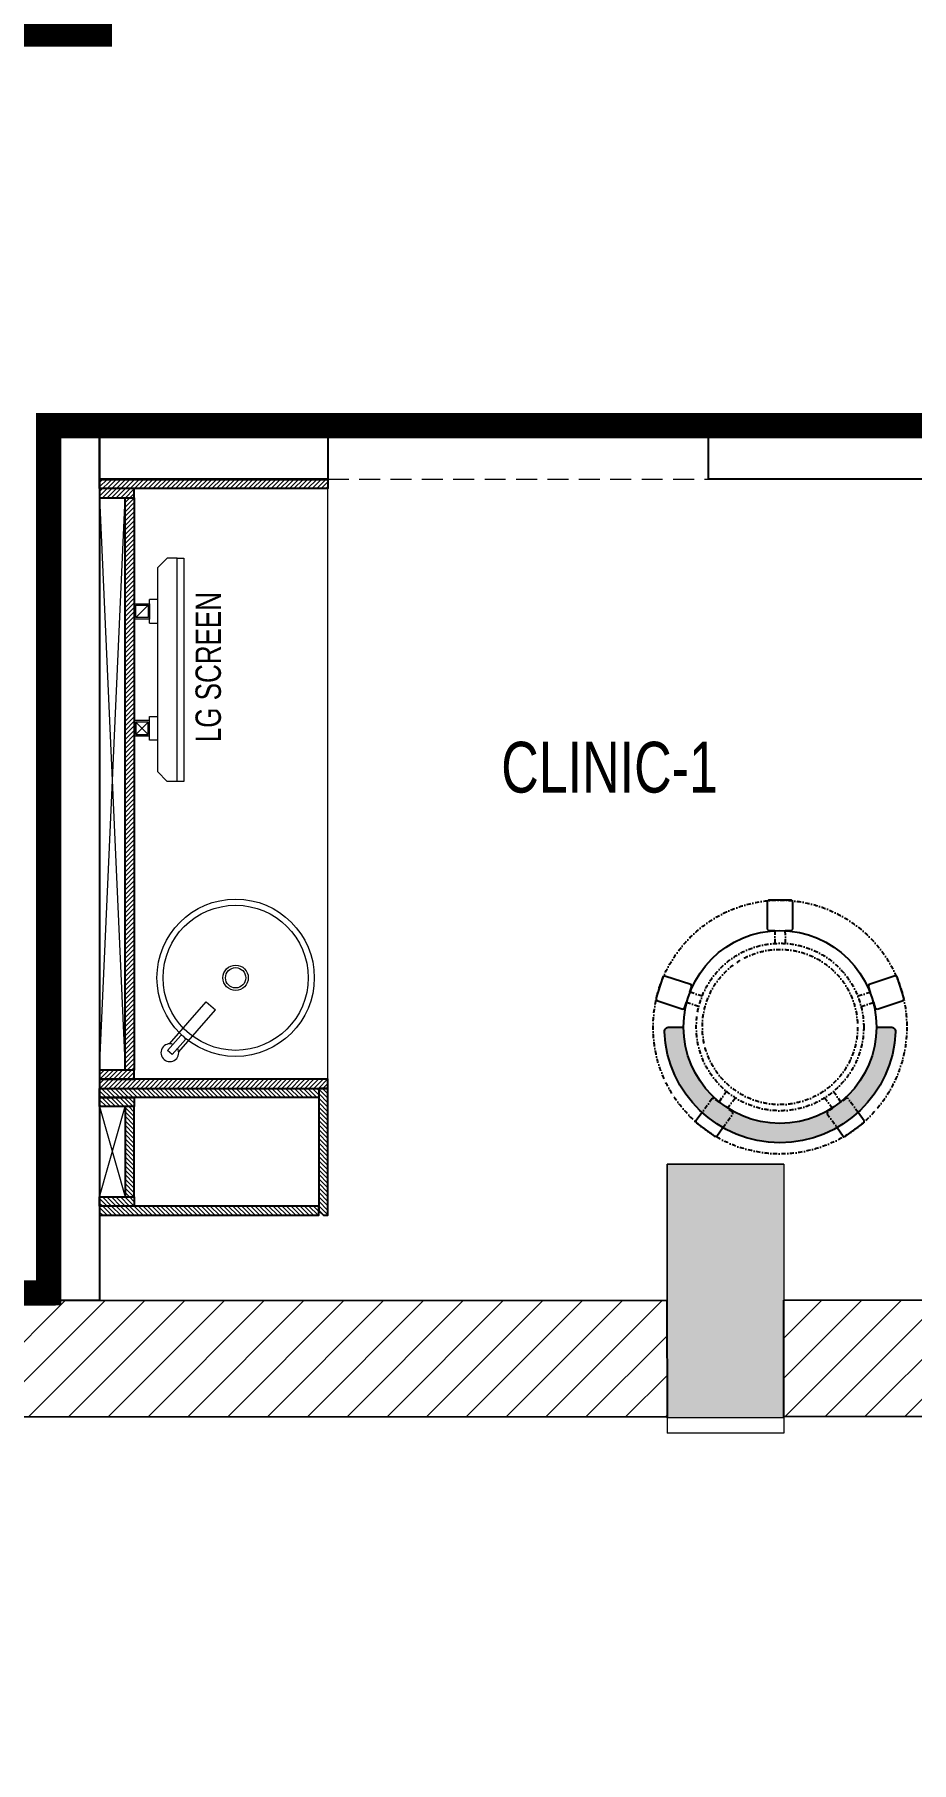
# Model space of a CAD drawing. Header units: feet. Extents: x 9100201 to 9130972, y -7060626 to -7048050.
# Drawn here: x 9119186 to 9120914, y -7054217 to -7050812 of the extents above; entities that cross this region are included whole.
import ezdxf

# ---------------------------------------------------------------- set-up
doc = ezdxf.new("R2010")
doc.units = ezdxf.units.FT
doc.header["$LTSCALE"] = 33
doc.header["$MEASUREMENT"] = 0
for name, pattern in [('a_p6_plan_L18$0$HIDDEN', [0.375, 0.25, -0.125]), ('ACAD_ISO03W100', [30, 12, -18]), ('DASHDOT2', [0.5, 0.25, -0.125, 0, -0.125])]:
    doc.linetypes.add(name, pattern=pattern)
for name, color, linetype, lineweight in [('A-COL', 243, 'Continuous', 9), ('column hatch', 5, 'Continuous', 0), ('Floor-Unit', 1, 'Continuous', 13), ('HATCH', 9, 'Continuous', 9), ('LENS-DIM', 252, 'Continuous', 5), ('LENS-FURNITURE', 13, 'Continuous', 9), ('LENS-PARTITION', 21, 'Continuous', 25), ('LENS-TEXT', 31, 'Continuous', 5), ('LENS_CURTAIN', 5, 'a_p6_plan_L18$0$HIDDEN', 9), ('LK-FF&E WALL', 1, 'Continuous', 9), ('LK-IT', 3, 'Continuous', 18), ('LK-TILES FINISH', 251, 'Continuous', 5), ('LN-ELEVATION-1', 81, 'Continuous', 25), ('LN-ELEVATION-2', 103, 'Continuous', 20), ('LN-ELEVATION-3', 125, 'Continuous', 18), ('LN-HATCH', 251, 'Continuous', 0), ('TV', 92, 'Continuous', 18)]:
    doc.layers.add(name, color=color, linetype=linetype, lineweight=lineweight)
doc.layers.add('A-WALL', color=1, linetype='Continuous')
doc.styles.add('LK TXT', font='GILC____.TTF', dxfattribs={"height": 100})
doc.styles.get("Standard").update_dxf_attribs({"font": 'GILC____.TTF'})
pattern_1 = [(44.99999999999998, (35858.5, -100655.3575484328), (-4.419417382415918, 4.419417382415923), [])]

# ---------------------------------------------------------------- blocks, each defined once
blk = doc.blocks.new('A$C79009803')
at = {"layer": 'column hatch'}
h = blk.add_hatch(color=8, dxfattribs=at)
h.dxf.hatch_style = 1
h.paths.add_polyline_path([(11711.09510586411, -1078.51834539324), (11481.02718005329, -1078.361844743602), (11481.36735261976, -578.2821589615195), (11711.43527843058, -578.438659613952)])
h.paths.add_polyline_path([(11714.48138595559, 3899.57234184444), (11484.41346014477, 3899.728842495009), (11484.75363271124, 4399.808528277091), (11714.82155852206, 4399.652027623727)])
h.paths.add_polyline_path([(7333.187842255458, 3902.552658608183), (7103.119916444645, 3902.709159257822), (7103.460089012981, 4402.788845040835), (7333.528014823794, 4402.632344387471)])
h.paths.add_polyline_path([(7329.801562163979, -1075.538028630428), (7099.733636353164, -1075.381527979858), (7100.073808919638, -575.3018421968445), (7330.141734730452, -575.4583428502082)])
h.paths.add_polyline_path([(4348.921479921788, -1073.510324532166), (4118.853554110974, -1073.353823881596), (4119.193726677447, -573.2741380985826), (4349.261652488261, -573.4306387510151)])
h.paths.add_polyline_path([(4352.307760013267, 3904.580362706445), (4122.239834202453, 3904.736863356084), (4122.580006768926, 4404.816549139098), (4352.647932579741, 4404.660048486665)])
h.paths.add_polyline_path([(1411.439490955323, 3906.58084930107), (1181.371565144509, 3906.73734995164), (1181.711737710982, 4406.817035734653), (1411.779663521796, 4406.660535081289)])
h.paths.add_polyline_path([(1408.053210858255, -1071.509837934747), (1177.985285047442, -1071.353337284177), (1178.325457613915, -571.2736515011638), (1408.393383424729, -571.4301521545276)])
h.paths.add_polyline_path([(-1539.431731399148, -1069.437623154372), (-1769.499657209962, -1069.281122503802), (-1769.159484643489, -569.2014367207884), (-1539.091558832675, -569.3579373741522)])
h.paths.add_polyline_path([(-1539.431731399148, 3908.588140272536), (-1769.499657209962, 3908.744640923106), (-1769.159484643489, 4408.824326705188), (-1539.091558832675, 4408.667826052755)])
h.paths.add_polyline_path([(-4880.418132303283, 3910.860801914707), (-5110.486058114097, 3911.017302565277), (-5110.145885545761, 4411.096988347359), (-4880.077959734947, 4410.940487693995)])
h.paths.add_polyline_path([(-4381.387364318594, -1422.910344894975), (-4456.70858814381, -1640.299369964748), (-4929.229192508384, -1476.579834479838), (-4853.907968683168, -1259.190809410997)])
h.paths.add_polyline_path([(-11371.04334876872, -86.61147499643266), (-11555.88992330059, 66.46283337660134), (-10803.27457380108, 975.291824825108), (-10618.42799926921, 822.217516452074)])
h.paths.add_polyline_path([(-14668.51907497085, -4068.514768034219), (-14853.36564950272, -3915.440459661186), (-14087.99410763755, -2991.207587002777), (-13903.14753310568, -3144.281895375811)])
h.paths.add_polyline_path([(-14627.21998619661, -7906.951218631118), (-14812.06656072847, -7753.876910258084), (-14537.80842489377, -7422.693464222364), (-14352.9618503619, -7575.767772594467)])
h.paths.add_polyline_path([(-18663.03686347417, -4564.82881915383), (-18847.88343800418, -4411.754510780796), (-18573.62530216947, -4080.571064745075), (-18388.7787276376, -4233.64537311811)])
at = {"layer": 'LN-HATCH'}
h = blk.add_hatch(dxfattribs=at)
h.set_pattern_fill('ANSI31', color=256, scale=444, angle=180)
h.set_pattern_definition([(225, (-11307537.07698906, 5495392.02892255), (39.24442635585339, -39.2444263558534), [])])
h.paths.add_polyline_path([(11481.03328997269, -840.3799810241908), (7329.961525304243, -840.3799810241908), (7329.961525304243, -1069.379803722724), (11481.03328997269, -1069.379803722724)])
h.paths.add_polyline_path([(7099.737718945369, -839.3798037227243), (4349.080744098872, -839.3798037227243), (4349.080744098872, -1069.379803722724), (7099.737718945369, -1069.379803722724)])
h.paths.add_polyline_path([(1177.986627522856, -839.3798037227243), (-1539.275237621739, -839.3798037227243), (-1539.275237621739, -1069.379803722724), (1177.986627522856, -1069.379803722724)])
h.paths.add_polyline_path([(4118.856257384643, -839.3798037227243), (1408.213174002245, -839.3798037227243), (1408.213174002245, -1069.379803722724), (4118.856257384643, -1069.379803722724)])
h.paths.add_polyline_path([(-13155.4447384607, -6035.620777430944), (-14429.98125641048, -7511.986810773611), (-14352.96185035631, -7575.767772594467), (-13076.15620971843, -6101.280834857374)])
h.paths.add_polyline_path([(-18485.04159512557, -4153.928603137843), (-16921.39796889014, -2202.870898738503), (-17009.98167591356, -2129.513360358775), (-18573.62530216388, -4080.571064745075)])
at = {"layer": 'A-COL'}
for p, q in [((1178.325457619503, -571.2736515030265), (1177.965038765222, -1101.116927850991)), ((1408.393383430317, -571.4301521545276), (1178.325457619503, -571.2736515030265)), ((1408.393383430317, -571.4301521545276), (1408.032964576036, -1101.273428503424)), ((1408.032964576036, -1101.273428503424), (1177.965038765222, -1101.116927850991))]:
    blk.add_line(p, q, dxfattribs=at)
blk.add_lwpolyline([(1408.053210863843, -1071.509837934747), (1177.985285053029, -1071.353337284177), (1178.325457619503, -571.2736515011638), (1408.393383430317, -571.4301521545276)], close=True, dxfattribs=at)
at = {"layer": 'A-WALL'}
for points in [[(-1539.275237621739, -839.3798037227243), (1177.986627522856, -839.3798037227243), (1177.986627522856, -1069.379803722724), (-1539.275237621739, -1069.379803722724)], [(1408.213174002245, -839.3798037227243), (4118.856257384643, -839.3798037227243), (4118.856257384643, -1069.379803722724), (1408.213174002245, -1069.379803722724)]]:
    blk.add_lwpolyline(points, close=True, dxfattribs=at)
blk = doc.blocks.new('A$Ce45749d8')
at = {"layer": 'LENS-DIM', "color": 5, "linetype": 'ACAD_ISO03W100', "ltscale": 0.1, "elevation": -0.0065522596084542}
blk.add_lwpolyline([(7372.210352884606, -303.438525675796), (10089.62867247127, -303.438525675796), (10089.81104812212, -35.33237345423549), (10319.87897393293, -35.48887410759926), (10319.6967047397, -303.438525675796), (13030.49910775386, -302.2544982247055), (13030.67931718565, -37.33286004979163), (13260.66455385275, -37.41220794431865), (13260.66455385275, 4440.519445619545), (13033.72542471066, 4440.678141403012), (13033.90914286673, 4710.757880401797), (10323.1087996196, 4712.601866343058), (10322.92508146353, 4442.522127347998), (10092.85715565271, 4442.678627998568), (10093.04087380878, 4712.75836699549), (7372.237577265129, 4714.609157313592)], dxfattribs=at)
at = {"layer": 'LENS-DIM', "color": 2}
blk.add_blockref('A$C79009803', (8911.48559050262, 535.9412780469283, -0.0065522596084542), dxfattribs=at)
blk = doc.blocks.new('rtf')
at = {"color": 0, "linetype": 'ByBlock', "lineweight": -2}
for p, q in [((16412.5253540573, -172798.8148984113), (16452.40026456733, -172798.8148984113)), ((16412.5253540573, -172810.8148984113), (16412.5253540573, -172798.8148984113)), ((16425.26329468148, -172793.1007600746), (16535.26329468148, -172793.1007600746)), ((16535.26329468148, -172793.1007600746), (16535.26329468148, -172817.1007600746)), ((16412.5253540573, -172810.8148984113), (16452.40026456733, -172810.8148984113)), ((16425.26329468148, -172817.1007600746), (16535.26329468148, -172817.1007600746))]:
    blk.add_line(p, q, dxfattribs=at)
for centre, radius, start, end in [((16412.5253540573, -172805.1007600746), 17.5, 21.05058810897431, 340.9421780194656), ((16444.53660690578, -172804.8148984114), 9.891264419597851, 322.656233941354, 37.34376605891414)]:
    blk.add_arc(centre, radius, start, end, dxfattribs=at)
blk = doc.blocks.new('dsg')
at = {"color": 0, "linetype": 'ByBlock', "lineweight": -2}
for radius in [155, 143, 25, 20]:
    blk.add_circle((11491.5035008227, -171102.5847399924), radius, dxfattribs=at)
blk.add_blockref('rtf', (-5117.472106590168, 1702.9323767405), dxfattribs=at)
blk = doc.blocks.new('CLINIC - CABINET SINK')
at = {"layer": 'LN-HATCH', "ltscale": 0.5}
h = blk.add_hatch(dxfattribs=at)
h.set_pattern_fill('ANSI31', color=256, scale=2)
h.set_pattern_definition([(45, (4052861.500382861, 1708016.355767586), (-4.490128060534575, 4.490128060534575), [])])
h.paths.add_polyline_path([(-563.359543572413, 156.9999999999999), (564.640456427587, 156.9999999999999), (564.640456427587, 174.9999999999999), (-563.359543572413, 174.9999999999999)])
h.paths.add_polyline_path([(582.6404564275867, 225), (600.6404564275867, 225), (600.6404564275867, -225), (582.6404564275867, -225)])
h.paths.add_polyline_path([(564.640456427587, 225), (582.6404564275867, 225), (582.6404564275867, 156.9999999999999), (564.640456427587, 156.9999999999999)])
h.paths.add_polyline_path([(-581.359543572413, 225), (-599.359543572413, 225), (-599.359543572413, -225), (-581.359543572413, -225)])
h.paths.add_polyline_path([(-581.359543572413, 225), (-563.359543572413, 225), (-563.359543572413, 156.9999999999999), (-581.359543572413, 156.9999999999999)])
at = {"layer": 'LN-ELEVATION-1', "ltscale": 0.5}
for points in [[(-581.359543572413, 225), (-599.359543572413, 225), (-599.359543572413, -225), (-581.359543572413, -225)], [(-581.359543572413, 225), (-563.359543572413, 225), (-563.359543572413, 156.9999999999999), (-581.359543572413, 156.9999999999999)], [(564.640456427587, 225), (582.6404564275867, 225), (582.6404564275867, 156.9999999999999), (564.640456427587, 156.9999999999999)], [(582.6404564275867, 225), (600.6404564275867, 225), (600.6404564275867, -225), (582.6404564275867, -225)], [(-563.359543572413, 156.9999999999999), (564.640456427587, 156.9999999999999), (564.640456427587, 174.9999999999999), (-563.359543572413, 174.9999999999999)]]:
    blk.add_lwpolyline(points, close=True, dxfattribs=at)
at = {"layer": 'LN-ELEVATION-2', "ltscale": 0.5}
blk.add_line((582.6404564275867, -225), (-581.359543572413, -225), dxfattribs=at)
at = {"layer": 'LN-HATCH', "ltscale": 0.5}
for p, q in [((564.640456427587, 225), (-563.359543572413, 174.9999999999999)), ((-563.359543572413, 225), (564.640456427587, 174.9999999999999))]:
    blk.add_line(p, q, dxfattribs=at)
at = {"layer": 'LN-ELEVATION-3', "xscale": -1, "rotation": 41.1558274151866}
blk.add_blockref('dsg', (-103569.3304926871, 136346.6509754679), dxfattribs=at)
blk = doc.blocks.new('CLINIC SCREEN')
at = {"layer": 'TV'}
for p, q in [((-103.1090284836336, 42.85441964946222), (-127.4114311772946, 18.55201695591665)), ((-127.4114311772946, 42.85441964946222), (-103.1090284836336, 18.55201695591665)), ((102.7052824410566, 42.85441964946222), (127.007685134602, 18.55201695591665))]:
    blk.add_line(p, q, dxfattribs=at)
at = {"layer": 'TV', "ltscale": 12}
for p, q in [((-220.0000000000082, -19.41163062257681), (-200.5883693773149, 0)), ((200.5883693773149, 0), (-200.5883693773149, 0)), ((-138.5315413423604, 0), (-138.5315413423604, 15.514207008644)), ((-138.5315413423604, 15.514207008644), (-91.98892031613741, 15.514207008644)), ((-91.98892031613741, 15.514207008644), (-91.98892031613741, 0)), ((91.98892031610741, 15.514207008644), (91.98892031610741, 0)), ((91.98892031610741, 15.514207008644), (138.5315413423595, 15.514207008644)), ((138.5315413423595, 0), (138.5315413423595, 15.514207008644)), ((219.9999999999918, -19.41163062257681), (200.5883693773149, 0)), ((-220.0000000000082, -38.82326124538668), (-220.0000000000082, -19.41163062257681)), ((219.9999999999918, -38.82326124538668), (219.9999999999918, -19.41163062257681))]:
    blk.add_line(p, q, dxfattribs=at)
at = {"layer": 'TV'}
for points in [[(-130.4492315140169, 15.51421661919448), (-100.0712281470269, 15.51421661919448), (-100.0712281470269, 45.89221998606814), (-130.4492315140169, 45.89221998606814)], [(-127.4114311772946, 18.55201695591665), (-103.1090284836336, 18.55201695591665), (-103.1090284836336, 42.85441964946222), (-127.4114311772946, 42.85441964946222)], [(130.0454854713243, 15.51421661919448), (99.66748210433435, 15.51421661919448), (99.66748210433435, 45.89221998606814), (130.0454854713243, 45.89221998606814)], [(127.007685134602, 18.55201695591665), (102.7052824410566, 18.55201695591665), (102.7052824410566, 42.85441964946222), (127.007685134602, 42.85441964946222)]]:
    blk.add_lwpolyline(points, close=True, dxfattribs=at)
at = {"layer": 'TV', "ltscale": 12}
blk.add_lwpolyline([(-220.0000000000082, -51.71278328332107), (-220.0000000000082, -38.82326124538668), (219.9999999999918, -38.82326124538668), (219.9999999999918, -51.71278328332107)], close=True, dxfattribs=at)
at = {"layer": 'Floor-Unit', "color": 0, "ltscale": 2, "insert": (5.199680584678389, -100.4085774972336), "char_height": 50, "attachment_point": 5}
blk.add_mtext_dynamic_manual_height_columns('LG SCREEN', width=466.4796511627907, gutter_width=12.5, heights=[0], dxfattribs=at)
blk = doc.blocks.new('CLINIC - MOP CLOSET')
at = {"layer": 'LN-HATCH', "ltscale": 0.5}
h = blk.add_hatch(dxfattribs=at)
h.set_pattern_fill('ANSI31', color=256, scale=50, angle=360)
h.set_pattern_definition(pattern_1)
h.paths.add_polyline_path([(-106.3595435724128, 216), (-124.3595435724128, 216), (-124.3595435724128, -216), (-106.3595435724128, -216)])
h = blk.add_hatch(dxfattribs=at)
h.set_pattern_fill('ANSI31', color=256, scale=50, angle=360)
h.set_pattern_definition(pattern_1)
h.paths.add_polyline_path([(-106.3595435724128, 216), (-88.35954357241282, 216), (-88.35954357241282, 148), (-106.3595435724128, 148)])
h = blk.add_hatch(dxfattribs=at)
h.set_pattern_fill('ANSI31', color=256, scale=50, angle=360)
h.set_pattern_definition(pattern_1)
h.paths.add_polyline_path([(89.64045642758717, 216), (107.6404564275872, 216), (107.6404564275872, 148), (89.64045642758717, 148)])
h = blk.add_hatch(dxfattribs=at)
h.set_pattern_fill('ANSI31', color=256, scale=50, angle=360)
h.set_pattern_definition(pattern_1)
h.paths.add_polyline_path([(107.6404564275872, 216), (125.6404564275872, 216), (125.6404564275872, -216), (107.6404564275872, -216)])
h = blk.add_hatch(dxfattribs=at)
h.set_pattern_fill('ANSI31', color=256, scale=50, angle=360)
h.set_pattern_definition(pattern_1)
h.paths.add_polyline_path([(-88.35954357241282, 148), (89.64045642758717, 148), (89.64045642758717, 166), (-88.35954357241282, 166)])
h = blk.add_hatch(dxfattribs=at)
h.set_pattern_fill('ANSI31', color=256, scale=50, angle=360)
h.set_pattern_definition([(44.99999999999998, (35894.5, -101037.3575484328), (-4.419417382415918, 4.419417382415923), [])])
h.paths.add_polyline_path([(-115.3595435724055, -216), (-124.3595435724128, -225), (-124.3595435724128, -234), (125.6404564275872, -234), (125.6404564275872, -216)])
at = {"layer": 'LN-ELEVATION-1', "ltscale": 0.5}
for points in [[(-106.3595435724128, 216), (-124.3595435724128, 216), (-124.3595435724128, -216), (-106.3595435724128, -216)], [(-106.3595435724128, 216), (-88.35954357241282, 216), (-88.35954357241282, 148), (-106.3595435724128, 148)], [(89.64045642758717, 216), (107.6404564275872, 216), (107.6404564275872, 148), (89.64045642758717, 148)], [(107.6404564275872, 216), (125.6404564275872, 216), (125.6404564275872, -216), (107.6404564275872, -216)], [(-88.35954357241282, 148), (89.64045642758717, 148), (89.64045642758717, 166), (-88.35954357241282, 166)], [(-124.3595435724128, -225), (-124.3595435724128, -234), (125.6404564275872, -234), (125.6404564275872, -216), (-115.3595435724128, -216)]]:
    blk.add_lwpolyline(points, close=True, dxfattribs=at)
at = {"layer": 'LN-HATCH', "ltscale": 0.5}
for p, q in [((89.64045642758717, 216), (-88.35954357241282, 166)), ((-88.35954357241282, 216), (89.64045642758717, 166))]:
    blk.add_line(p, q, dxfattribs=at)
blk = doc.blocks.new('DR STOOL')
at = {"layer": 'HATCH'}
h = blk.add_hatch(dxfattribs=at)
h.set_pattern_fill('ANSI36', color=250, angle=-90.00000000000001)
h.set_pattern_definition([(315, (-227.8099174643867, 917.3997257252777), (6.173926083235043, -1.683798022700468), [7.9375, -1.587499999999999, 0, -1.587499999999999])])
edge = h.paths.add_edge_path()
edge.add_line((-190.0000000041909, 4.511094e-10), (-218.6899174675346, 4.511094e-10))
edge.add_arc((-218.6899174670689, 9.120000000388245), 9.119999999940092, 177.6119845363388, 269.9999999996136, ccw=False)
edge.add_arc((-1.8626451e-09, 3.565219e-10), 228.000000002257, 2.3880154632688004, 177.6119845367313, ccw=False)
edge.add_arc((218.6899174633436, 9.120000000497384), 9.120000000051716, -90.00000000034493, 2.3880154629299, ccw=False)
edge.add_line((218.6899174633436, 4.511094e-10), (190, 4.511094e-10))
edge.add_arc((-1.8626451e-09, 4.511094e-10), 190.000000001979, -1.27e-14, 180)
at = {"layer": 'LN-ELEVATION-1', "color": 1, "ltscale": 100}
for p, q in [((-128.6221585394814, 215.4841044476634), (-165.2704676063731, 189.0243927398114)), ((-124.7228340068832, 214.8545704018979), (-128.6221585394814, 215.4841044476634)), ((-112.6981821293011, 198.1996966340157), (-124.7228340068832, 214.8545704018979)), ((124.7553772013634, 214.9803744515593), (112.5488144652918, 198.2845540212292)), ((128.7014972954057, 215.5933048763618), (124.7553772013634, 214.9803744515593)), ((128.7014972954057, 215.5933048763618), (124.7553772013634, 214.9803744515593)), ((165.1911288509145, 188.915192311113), (128.7014972954057, 215.5933048763618)), ((165.1911288509145, 188.915192311113), (128.7014972954057, 215.5933048763618)), ((-165.2704676063731, 189.0243927398114), (-165.9069543029182, 185.0820035930228)), ((-165.9069543029182, 185.0820035930228), (-153.8003208162263, 168.3135803133482)), ((153.6734594982117, 168.4294150282658), (165.7973639420234, 185.0121775862135)), ((165.7973639420234, 185.0121775862135), (165.1911288509145, 188.915192311113)), ((165.7973639420234, 185.0121775862135), (165.1911288509145, 188.915192311113)), ((-242.9550312487409, -52.24013893969095), (-244.7482102331705, -55.75945052818861)), ((-244.7482102331705, -55.75945052818861), (-230.7800458371639, -98.74904560100549)), ((-191.2928382232785, -35.45407700946089), (-242.9550312487409, -52.24013893969095)), ((-187.9259491492994, -37.1695928365807), (-191.2928382232785, -35.45407700946089)), ((-184.1424400564283, -48.81403796559607), (-187.9259491492994, -37.1695928365807)), ((188.0651108901948, -36.96233201187715), (184.0504167033359, -49.19388854173303)), ((191.3981811110861, -35.27656588272658), (188.0651108901948, -36.96233201187715)), ((243.0100176925771, -52.21682526778022), (191.3981811110861, -35.27656588272658)), ((230.715890809428, -98.7280946081737), (244.8123673382215, -55.78040257930116)), ((244.8123673382215, -55.78040257930116), (243.0100176925771, -52.21682526778022)), ((-230.7800458371639, -98.74904560100549), (-227.2218665438704, -100.5620286722478)), ((-227.2218665438704, -100.5620286722478), (-175.5596735184081, -83.7759667420105)), ((-173.8639617776498, -80.4479453730819), (-177.8421125086024, -68.2044548037811)), ((-175.5596735184081, -83.7759667420105), (-173.8639617776498, -80.4479453730819)), ((177.6922140880488, -68.56540505095472), (173.8739495249465, -80.1985000452405)), ((173.8739495249465, -80.1985000452405), (175.5794035866856, -83.5704969359358)), ((175.5794035866856, -83.5704969359358), (227.1912401677109, -100.5107563209894)), ((227.1912401677109, -100.5107563209894), (230.715890809428, -98.7280946081737)), ((-22.72193054761737, -190.2142363802995), (-25.39390889601782, -192.886214728569)), ((-25.39390889601782, -192.886214728569), (-25.39390889601782, -247.2070584567482)), ((-10.47823652112856, -190.2142363802995), (-22.72193054761737, -190.2142363802995)), ((22.78362171910703, -190.2142363802995), (9.910054048988968, -190.2142363802995)), ((25.42475448176265, -192.8553691428751), (22.78362171910703, -190.2142363802995)), ((25.42475448176265, -247.1762128710543), (25.42475448176265, -192.8553691428751)), ((-25.39390889601782, -247.2070584567482), (-22.60096735274419, -250)), ((-22.60096735274419, -250), (22.60096735274419, -250)), ((22.60096735274419, -250), (25.42475448176265, -247.1762128710543))]:
    blk.add_line(p, q, dxfattribs=at)
at = {"layer": 'LN-ELEVATION-1', "linetype": 'DASHDOT2'}
for p, q in [((-92.92521573789418, 170.8129362839827), (-112.6981821293011, 198.1996966340157)), ((-93.52748446213081, 167.0824927485227), (-92.92521573789418, 170.8129362839827)), ((112.5488144652918, 198.2845540212292), (92.69529851106927, 171.1294289919315)), ((92.69529851106927, 171.1294289919315), (93.26858203159645, 167.4385604566923)), ((-153.8003208162263, 168.3135803133482), (-134.1093360339291, 141.0403694751003)), ((-134.1093360339291, 141.0403694751003), (-130.4219571123831, 140.4450534014686)), ((-130.4219571123831, 140.4450534014686), (-119.9844727469608, 147.9808124662595)), ((-119.9844727469608, 147.9808124662595), (-105.3687285655178, 126.9741353208374)), ((-103.4542870586738, 159.9154408004979), (-93.52748446213081, 167.0824927485227)), ((-88.15393704269081, 139.4771787207864), (-103.4542870586738, 159.9154408004979)), ((103.6608748426661, 159.8406005539291), (88.19885099539533, 139.4487815762331)), ((93.26858203159645, 167.4385604566923), (103.6608748426661, 159.8406005539291)), ((105.4096150295809, 126.94019481352), (120.1194891873747, 147.8074627162714)), ((120.1194891873747, 147.8074627162714), (130.0033113472163, 140.5812532722048)), ((130.0033113472163, 140.5812532722048), (133.7372852512635, 141.1612321265929)), ((133.7372852512635, 141.1612321265929), (153.6734594982117, 168.4294150282658)), ((-159.954806596972, -40.49024384317454), (-184.1424400564283, -48.81403796559607)), ((-177.8421125086024, -68.2044548037811), (-153.4148110738024, -60.73628028803068)), ((153.3006618716754, -61.02382378749462), (177.6922140880488, -68.56540505095472)), ((184.0504167033359, -49.19388854173303), (159.8786162491887, -40.79004861696012)), ((-10.92024635523557, -164.6382343793375), (-10.47823652112856, -190.2142363802995)), ((9.910054048988968, -190.2142363802995), (10.35584833659231, -164.674698740353))]:
    blk.add_line(p, q, dxfattribs=at)
at = {"layer": 'LN-ELEVATION-1', "color": 1, "ltscale": 100}
blk.add_lwpolyline([(-190.0000000023283, 0), (-218.6899174656719, 0, -0.4264743413925903), (-227.8019973598421, 9.5, -0.959166304662544), (227.8019973593764, 9.5, -0.4264743413925903), (218.6899174647406, 0), (190.0000000013969, 0)], format="xyb", dxfattribs=at)
at = {"layer": 'LN-ELEVATION-1', "linetype": 'DASHDOT2'}
for radius in [250, 165, 153]:
    blk.add_circle((0, 0), radius, dxfattribs=at)
at = {"layer": 'LN-ELEVATION-1', "color": 1, "ltscale": 100}
blk.add_circle((0, 0), 190, dxfattribs=at)

msp = doc.modelspace()

# ---------------------------------------------------------------- linework, layer by layer
at = {"layer": 'LENS-PARTITION', "elevation": 5.0616035e-09}
for points in [[(9119213.921382662, -7051588.300482592), (9119314.407909023, -7051588.300482592), (9119314.407909023, -7053306.69273527), (9119213.921382662, -7053306.69273527)], [(9119314.407909023, -7051588.379686649), (9119763.96153888, -7051588.379686649), (9119763.96153888, -7051688.300482593), (9119314.407909023, -7051688.300482593)], [(9120513.961478379, -7051687.999231321), (9121713.92139073, -7051687.999231321), (9121713.92139073, -7051588.340649429), (9120513.961478379, -7051588.340649429)]]:
    msp.add_lwpolyline(points, close=True, dxfattribs=at)
at = {"layer": 'LENS_CURTAIN', "ltscale": 5, "elevation": 5.0616035e-09}
msp.add_lwpolyline([(9120513.921533408, -7051588.551601214), (9119763.921403853, -7051588.379686649), (9119763.96157069, -7051688.379678583), (9120513.961700244, -7051688.551593147)], close=True, dxfattribs=at)
at = {"layer": 'LK-TILES FINISH', "color": 212, "linetype": 'ACAD_ISO03W100', "ltscale": 0.05, "const_width": 50}
for points, elevation in [([(9114168.007948443, -7050881.121602549), (9117482.760951534, -7050880.176224649), (9117482.871777428, -7051707.863654016), (9117748.34749701, -7051707.828107281), (9117748.382403076, -7050811.00025848), (9119313.918441685, -7050811.00025848), (9119314.113252863, -7049961.110610391), (9121714.093305293, -7049961.110610391), (9121714.093305051, -7050838.299880306)], 1.38122927e-08), ([(9119213.921382662, -7051583.091546987), (9121714.09034252, -7051583.091546987), (9119213.921382662, -7051583.091546987), (9119213.921382662, -7053291.935128408), (9117715.322259074, -7053307.149167736), (9117715.428926775, -7053037.127254507), (9117485.360965693, -7053037.036369947), (9117485.235895187, -7053353.643696167), (9116235.480326923, -7053601.402161651), (9116235.480326923, -7051782.469203705), (9114167.629901038, -7051782.794361421), (9114167.629901038, -7051782.794361421)], 5.0616035e-09)]:
    msp.add_lwpolyline(points, dxfattribs=dict(at, elevation=elevation))

# ---------------------------------------------------------------- block references
at = {"layer": 'LENS-DIM', "color": 2, "rotation": 0.0163409346695699}
msp.add_blockref('A$Ce45749d8', (9110343.025664411, -7053005.813226238, 0.0065522340677619), dxfattribs=at)
at = {"layer": 'LENS-FURNITURE', "rotation": 180}
msp.add_blockref('DR STOOL', (9120655.266026666, -7052767.977186074, -6.59029178e-08), dxfattribs=at)
at = {"layer": 'LK-FF&E WALL', "xscale": -1, "rotation": 90}
msp.add_blockref('CLINIC - CABINET SINK', (9119539.405472765, -7052288.308313327, -6.59027941e-08), dxfattribs=at)
at = {"layer": 'LK-FF&E WALL', "rotation": 90}
msp.add_blockref('CLINIC - MOP CLOSET', (9119530.405472763, -7053014.589226182, -6.59027941e-08), dxfattribs=at)
at = {"layer": 'LK-IT', "rotation": 90.00000000000006}
msp.add_blockref('CLINIC SCREEN', (9119428.297692738, -7052063.948769755, -6.59027941e-08), dxfattribs=at)

# ---------------------------------------------------------------- texts
at = {"layer": 'LENS-TEXT', "color": 0, "linetype": 'Continuous', "ltscale": 3, "insert": (9120319.34258848, -7052256.669369799), "char_height": 100, "attachment_point": 5, "style": 'LK TXT'}
msp.add_mtext_dynamic_manual_height_columns('CLINIC-1', width=730.5073781448633, gutter_width=0.9999999999999992, heights=[0], dxfattribs=at)

doc.saveas('drawing.dxf')
